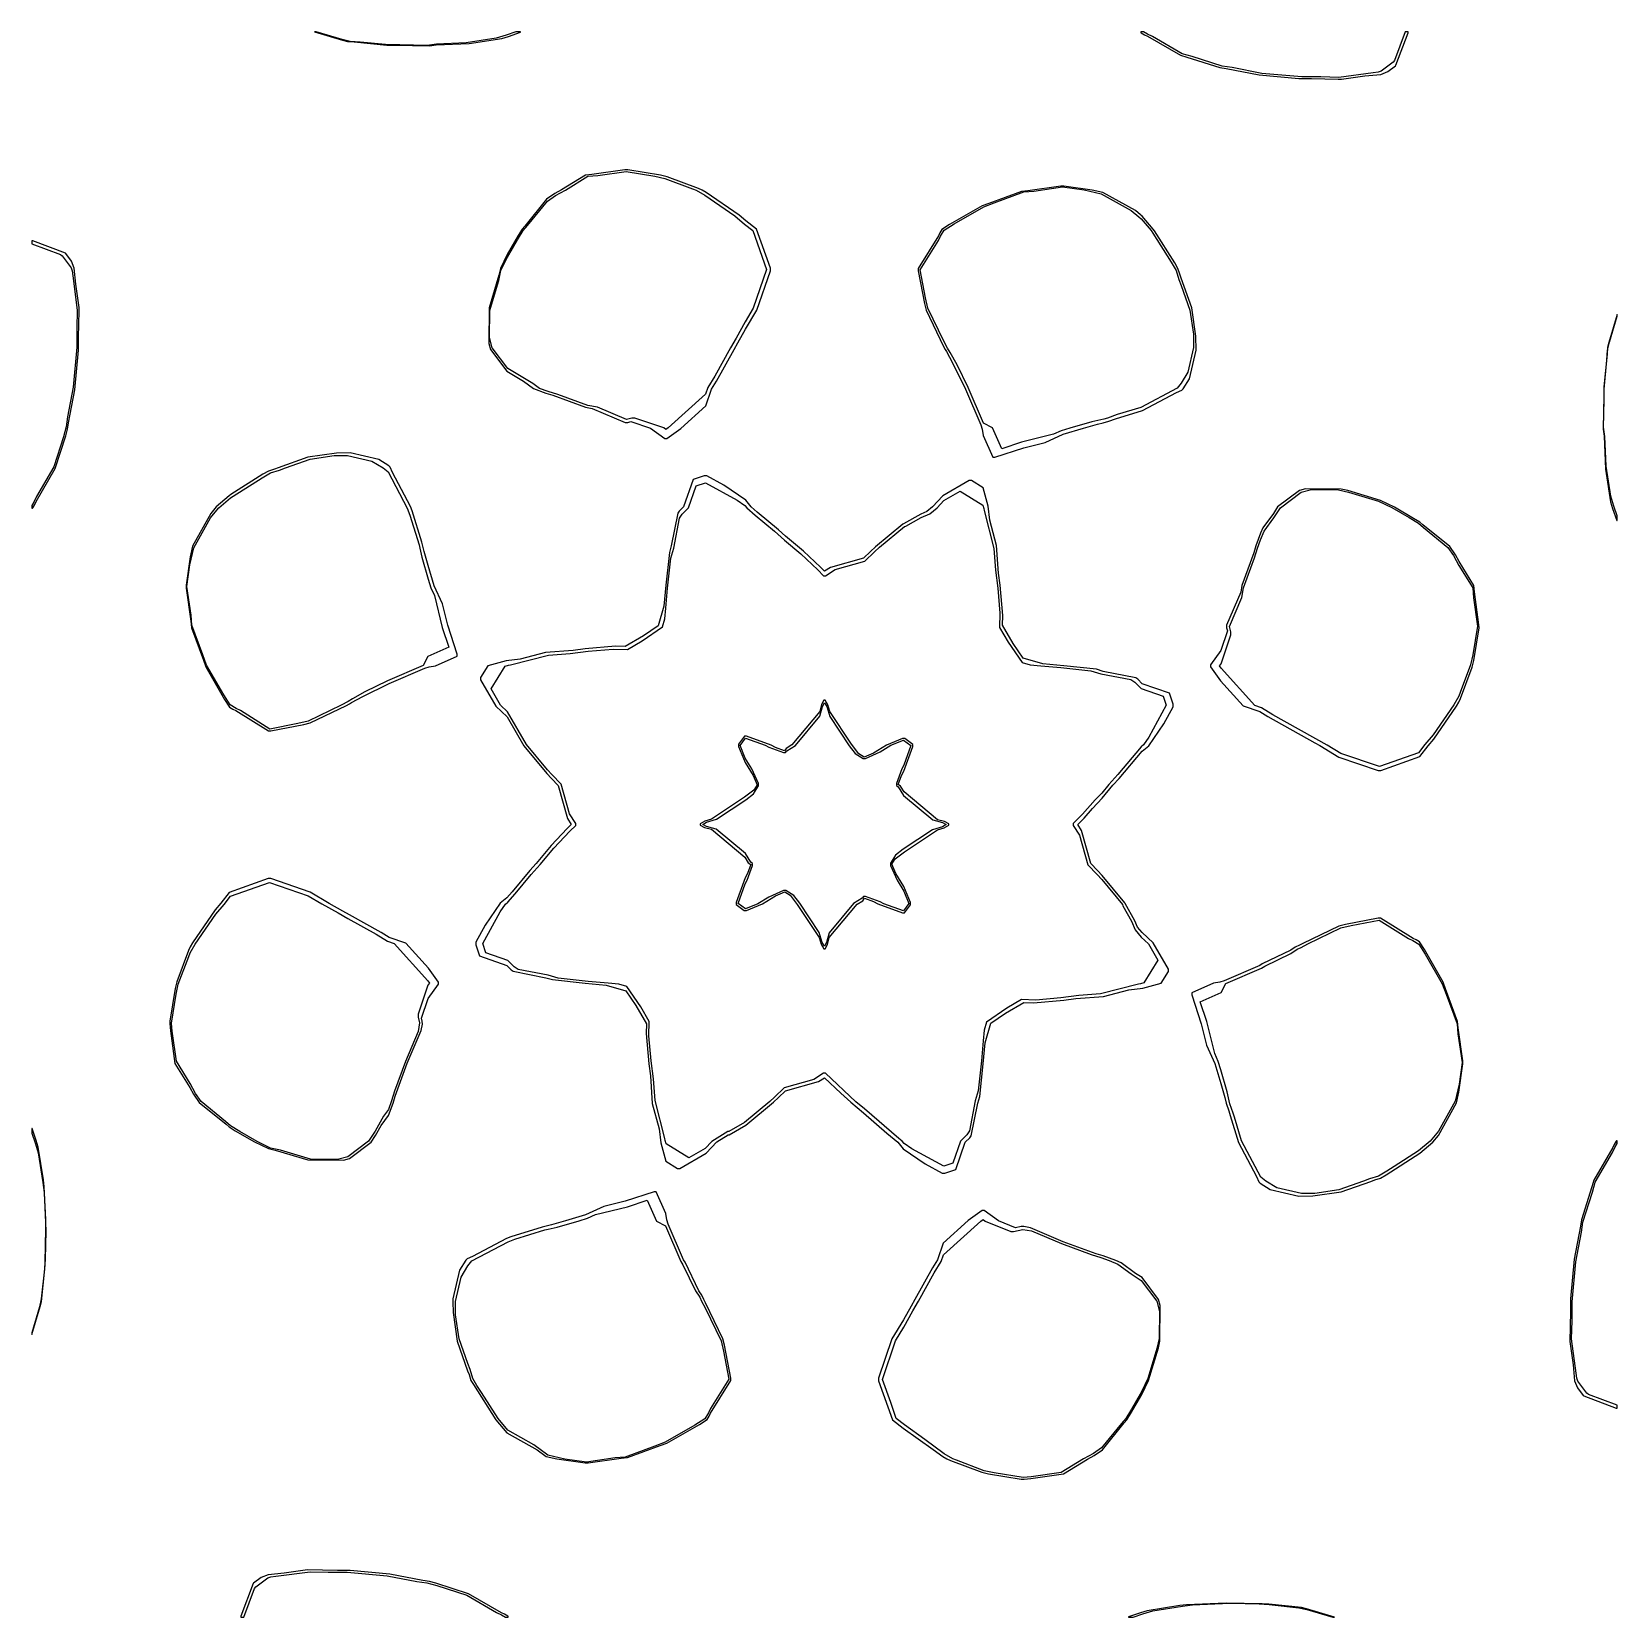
# Model space of a CAD drawing. Extents: x 65 to 85, y 65 to 85.
import ezdxf

# ---------------------------------------------------------------- set-up
doc = ezdxf.new("R2010")
doc.units = 0

msp = doc.modelspace()

# ---------------------------------------------------------------- linework, layer by layer
for points in [[(68.567, 84.996), (68.919, 84.892), (68.983, 84.876), (69.067, 84.87), (69.481, 84.828), (69.589, 84.831), (70.019, 84.822), (70.103, 84.833), (70.518, 84.851), (70.93, 84.915), (71.013, 84.94), (71.166, 84.995), (71.166, 84.999), (71.106, 84.999), (70.987, 84.956), (70.86, 84.918), (70.482, 84.859), (70.107, 84.843), (69.987, 84.827), (69.645, 84.835), (69.509, 84.832), (69.143, 84.869), (69.017, 84.877), (68.917, 84.902), (68.587, 84.999), (68.567, 84.999), (68.567, 84.996)], [(78.988, 84.999), (78.988, 84.99), (78.992, 84.986), (79.034, 84.961), (79.075, 84.941), (79.488, 84.703), (79.571, 84.68), (79.985, 84.546), (80.068, 84.534), (80.483, 84.455), (80.981, 84.41), (81.144, 84.41), (81.48, 84.402), (81.519, 84.402), (81.816, 84.441), (82.015, 84.461), (82.106, 84.498), (82.203, 84.57), (82.206, 84.575), (82.36, 84.984), (82.36, 84.999), (82.325, 84.999), (82.188, 84.635), (82.174, 84.616), (82.019, 84.502), (81.985, 84.488), (81.921, 84.481), (81.487, 84.423), (81.26, 84.429), (81.019, 84.429), (80.517, 84.474), (80.142, 84.546), (80.015, 84.564), (79.639, 84.687), (79.512, 84.721), (79.135, 84.939), (79.075, 84.967), (79.022, 84.999), (78.988, 84.999)], [(70.787, 80.989), (70.994, 80.716), (71.204, 80.591), (71.33, 80.499), (71.487, 80.441), (71.572, 80.415), (71.985, 80.262), (72.071, 80.248), (72.484, 80.072), (72.518, 80.072), (72.558, 80.082), (72.805, 79.999), (72.987, 79.87), (73.013, 79.87), (73.187, 79.996), (73.502, 80.279), (73.574, 80.489), (73.637, 80.59), (73.859, 80.99), (73.908, 81.075), (74.002, 81.247), (74.148, 81.489), (74.318, 81.983), (74.318, 82.016), (74.144, 82.507), (74.007, 82.615), (73.922, 82.685), (73.509, 82.971), (73.455, 83.001), (73.409, 83.02), (73.014, 83.17), (72.931, 83.188), (72.518, 83.255), (72.481, 83.255), (72.067, 83.198), (71.987, 83.191), (71.683, 83.004), (71.599, 82.958), (71.494, 82.885), (71.221, 82.547), (71.185, 82.507), (71.138, 82.43), (70.998, 82.19), (70.912, 82.013), (70.894, 81.93), (70.771, 81.517), (70.767, 81.067), (70.787, 80.989)], [(70.891, 81.86), (70.919, 81.987), (71.001, 82.156), (71.129, 82.375), (71.201, 82.493), (71.256, 82.554), (71.506, 82.863), (71.606, 82.933), (71.732, 83.002), (72.013, 83.175), (72.143, 83.187), (72.498, 83.235), (72.859, 83.177), (72.986, 83.149), (73.336, 83.017), (73.38, 82.999), (73.491, 82.937), (73.868, 82.676), (73.993, 82.572), (74.094, 82.493), (74.27, 82), (74.102, 81.511), (73.998, 81.339), (73.886, 81.135), (73.814, 81.01), (73.617, 80.655), (73.527, 80.511), (73.498, 80.426), (73.029, 80.004), (73, 79.982), (72.973, 80.001), (72.606, 80.124), (72.572, 80.124), (72.504, 80.108), (72.139, 80.264), (72.015, 80.284), (71.638, 80.423), (71.513, 80.462), (71.405, 80.501), (71.321, 80.563), (71.006, 80.751), (70.809, 81.011), (70.776, 81.141), (70.779, 81.483), (70.891, 81.86)], [(76.18, 81.982), (76.263, 81.569), (76.281, 81.487), (76.5, 81.029), (76.521, 80.991), (76.538, 80.964), (76.616, 80.824), (76.777, 80.489), (76.97, 80.039), (76.989, 79.985), (77, 79.906), (77.124, 79.632), (77.148, 79.632), (77.514, 79.751), (77.785, 79.819), (78.012, 79.922), (78.266, 80), (78.442, 80.05), (78.515, 80.065), (78.588, 80.085), (78.671, 80.115), (79.012, 80.221), (79.439, 80.447), (79.508, 80.479), (79.523, 80.493), (79.602, 80.621), (79.686, 80.982), (79.683, 81.157), (79.631, 81.515), (79.5, 81.89), (79.48, 81.939), (79.458, 82.012), (79.417, 82.084), (79.161, 82.486), (79.146, 82.507), (79.005, 82.674), (78.987, 82.691), (78.923, 82.742), (78.512, 82.971), (78.375, 83.002), (78.019, 83.052), (77.981, 83.052), (77.564, 82.991), (77.484, 82.984), (77.073, 82.834), (76.989, 82.802), (76.577, 82.567), (76.481, 82.505), (76.453, 82.462), (76.437, 82.425), (76.18, 82.014), (76.18, 81.982)], [(76.437, 82.365), (76.461, 82.419), (76.509, 82.495), (76.634, 82.577), (77.011, 82.792), (77.138, 82.84), (77.515, 82.979), (77.64, 82.989), (78, 83.041), (78.276, 83.003), (78.488, 82.955), (78.867, 82.744), (78.965, 82.664), (78.995, 82.637), (79.118, 82.493), (79.141, 82.459), (79.373, 82.094), (79.434, 81.988), (79.468, 81.872), (79.499, 81.797), (79.608, 81.485), (79.652, 81.185), (79.655, 81.015), (79.584, 80.707), (79.497, 80.566), (79.446, 80.503), (78.988, 80.261), (78.693, 80.169), (78.57, 80.125), (78.523, 80.113), (78.485, 80.102), (78.371, 80.078), (78.096, 80), (77.987, 79.966), (77.887, 79.921), (77.486, 79.821), (77.238, 79.74), (77.117, 80.004), (77.004, 80.061), (76.811, 80.511), (76.673, 80.797), (76.586, 80.954), (76.55, 81.009), (76.504, 81.095), (76.304, 81.513), (76.275, 81.641), (76.205, 81.994), (76.437, 82.365)], [(65.01, 78.988), (65.014, 78.992), (65.039, 79.034), (65.059, 79.075), (65.297, 79.489), (65.431, 79.901), (65.454, 79.984), (65.466, 80.068), (65.545, 80.483), (65.59, 80.981), (65.59, 81.144), (65.598, 81.48), (65.598, 81.519), (65.558, 81.816), (65.538, 82.015), (65.502, 82.106), (65.43, 82.202), (65.425, 82.206), (65.016, 82.36), (65.001, 82.36), (65.001, 82.325), (65.365, 82.188), (65.384, 82.174), (65.498, 82.019), (65.512, 81.985), (65.519, 81.921), (65.576, 81.487), (65.571, 81.26), (65.571, 81.019), (65.525, 80.517), (65.454, 80.142), (65.436, 80.016), (65.401, 79.889), (65.278, 79.511), (65.061, 79.135), (65.033, 79.075), (65.001, 79.022), (65.001, 78.988), (65.01, 78.988)], [(84.833, 79.897), (84.851, 79.482), (84.915, 79.07), (84.94, 78.987), (84.995, 78.834), (84.999, 78.834), (84.999, 78.894), (84.956, 79.013), (84.918, 79.14), (84.859, 79.518), (84.843, 79.893), (84.827, 80.013), (84.835, 80.355), (84.832, 80.49), (84.869, 80.857), (84.877, 80.983), (84.902, 81.082), (84.999, 81.413), (84.999, 81.433), (84.996, 81.433), (84.892, 81.08), (84.876, 81.017), (84.87, 80.933), (84.828, 80.519), (84.831, 80.411), (84.822, 79.988), (84.833, 79.897)], [(67.009, 77.564), (67.016, 77.482), (67.166, 77.072), (67.198, 76.989), (67.433, 76.576), (67.495, 76.481), (67.538, 76.453), (67.575, 76.437), (67.986, 76.18), (68.018, 76.18), (68.431, 76.263), (68.513, 76.281), (68.97, 76.5), (69.009, 76.521), (69.035, 76.538), (69.176, 76.616), (69.511, 76.777), (69.961, 76.97), (70.015, 76.99), (70.094, 77), (70.368, 77.124), (70.368, 77.148), (70.248, 77.514), (70.18, 77.785), (70.078, 78.012), (70, 78.265), (69.95, 78.442), (69.923, 78.561), (69.8, 78.956), (69.779, 79.011), (69.553, 79.438), (69.521, 79.508), (69.507, 79.523), (69.379, 79.602), (69.018, 79.686), (68.843, 79.683), (68.485, 79.631), (68.11, 79.5), (68.061, 79.48), (67.988, 79.458), (67.916, 79.417), (67.514, 79.161), (67.493, 79.147), (67.326, 79.005), (67.309, 78.987), (67.258, 78.923), (67.029, 78.512), (66.998, 78.375), (66.948, 78.019), (66.948, 77.981), (67.009, 77.564)], [(67.045, 78.488), (67.256, 78.867), (67.335, 78.965), (67.363, 78.995), (67.507, 79.118), (67.541, 79.141), (67.906, 79.373), (68.012, 79.434), (68.128, 79.468), (68.203, 79.5), (68.515, 79.608), (68.814, 79.652), (68.985, 79.655), (69.292, 79.584), (69.434, 79.497), (69.496, 79.446), (69.738, 78.989), (69.771, 78.903), (69.888, 78.527), (69.898, 78.485), (69.922, 78.371), (70, 78.096), (70.034, 77.987), (70.079, 77.887), (70.179, 77.486), (70.26, 77.238), (69.995, 77.118), (69.939, 77.004), (69.489, 76.811), (69.203, 76.673), (69.046, 76.586), (68.991, 76.55), (68.905, 76.504), (68.487, 76.304), (68.359, 76.275), (68.006, 76.204), (67.635, 76.437), (67.581, 76.461), (67.505, 76.509), (67.423, 76.634), (67.207, 77.011), (67.159, 77.138), (67.021, 77.515), (67.011, 77.64), (66.958, 78), (66.997, 78.276), (67.045, 78.488)], [(70.992, 73.223), (71.047, 73.167), (71.073, 73.15), (71.485, 73.068), (71.569, 73.043), (71.982, 72.999), (72.248, 72.973), (72.493, 72.902), (72.62, 72.716), (72.754, 72.487), (72.752, 72.363), (72.784, 71.982), (72.804, 71.829), (72.828, 71.483), (72.913, 71.161), (72.935, 70.984), (72.998, 70.754), (73.146, 70.661), (73.174, 70.661), (73.507, 70.856), (73.64, 70.996), (73.786, 71.084), (73.797, 71.087), (74.008, 71.209), (74.356, 71.498), (74.421, 71.555), (74.509, 71.641), (74.926, 71.758), (74.999, 71.806), (75.207, 71.613), (75.331, 71.496), (75.493, 71.362), (75.787, 71.108), (75.923, 70.995), (75.994, 70.909), (76.268, 70.721), (76.485, 70.601), (76.516, 70.601), (76.656, 70.65), (76.776, 70.992), (76.833, 71.047), (76.849, 71.073), (76.932, 71.485), (76.957, 71.569), (77.001, 71.982), (77.026, 72.248), (77.097, 72.493), (77.284, 72.62), (77.513, 72.754), (77.637, 72.752), (78.018, 72.784), (78.171, 72.804), (78.517, 72.829), (78.839, 72.913), (79.016, 72.935), (79.246, 72.998), (79.339, 73.146), (79.338, 73.174), (79.144, 73.507), (79.005, 73.639), (78.947, 73.707), (78.916, 73.786), (78.791, 74.004), (78.789, 74.01), (78.502, 74.356), (78.445, 74.421), (78.359, 74.509), (78.242, 74.926), (78.194, 74.999), (78.274, 75.079), (78.382, 75.201), (78.504, 75.331), (78.638, 75.494), (78.715, 75.579), (79.005, 75.923), (79.091, 75.994), (79.279, 76.268), (79.399, 76.485), (79.398, 76.516), (79.35, 76.656), (79.008, 76.776), (78.953, 76.833), (78.927, 76.849), (78.515, 76.931), (78.431, 76.957), (78.018, 77.001), (77.752, 77.026), (77.507, 77.097), (77.379, 77.284), (77.246, 77.512), (77.248, 77.637), (77.216, 78.018), (77.196, 78.171), (77.171, 78.517), (77.087, 78.839), (77.065, 79.016), (77.002, 79.246), (76.854, 79.339), (76.825, 79.339), (76.493, 79.144), (76.361, 79.005), (76.292, 78.947), (76.214, 78.916), (75.996, 78.791), (75.99, 78.789), (75.644, 78.502), (75.579, 78.445), (75.491, 78.359), (75.074, 78.242), (75.001, 78.194), (74.951, 78.246), (74.737, 78.447), (74.506, 78.638), (74.421, 78.715), (74.15, 78.94), (74.076, 79.005), (74.006, 79.091), (73.732, 79.279), (73.515, 79.399), (73.483, 79.398), (73.343, 79.35), (73.223, 79.008), (73.167, 78.953), (73.15, 78.927), (73.068, 78.515), (73.043, 78.431), (72.999, 78.018), (72.973, 77.752), (72.902, 77.507), (72.716, 77.379), (72.487, 77.246), (72.363, 77.248), (71.982, 77.216), (71.829, 77.196), (71.483, 77.171), (71.161, 77.087), (70.984, 77.065), (70.754, 77.002), (70.661, 76.854), (70.661, 76.825), (70.856, 76.493), (70.996, 76.359), (71.209, 75.992), (71.498, 75.644), (71.555, 75.579), (71.641, 75.491), (71.758, 75.074), (71.806, 75.001), (71.754, 74.951), (71.552, 74.737), (71.362, 74.506), (71.285, 74.421), (71.06, 74.15), (70.995, 74.076), (70.909, 74.006), (70.721, 73.732), (70.601, 73.515), (70.601, 73.483), (70.65, 73.343), (70.992, 73.223)], [(70.911, 73.9), (70.976, 73.994), (71.005, 74.019), (71.098, 74.124), (71.301, 74.369), (71.415, 74.494), (71.588, 74.703), (71.787, 74.915), (71.863, 74.989), (71.863, 75.014), (71.782, 75.136), (71.677, 75.509), (71.559, 75.631), (71.507, 75.69), (71.243, 76.008), (71.003, 76.423), (70.915, 76.507), (70.794, 76.713), (70.973, 76.998), (71.016, 77.01), (71.041, 77.013), (71.517, 77.137), (71.793, 77.157), (72.018, 77.186), (72.336, 77.213), (72.515, 77.209), (72.699, 77.317), (72.957, 77.493), (72.986, 77.595), (72.999, 77.728), (73.02, 77.982), (73.06, 78.359), (73.098, 78.485), (73.173, 78.863), (73.206, 78.914), (73.284, 78.992), (73.382, 79.27), (73.497, 79.31), (73.9, 79.089), (73.994, 79.024), (74.019, 78.995), (74.124, 78.902), (74.369, 78.698), (74.494, 78.585), (74.703, 78.412), (74.915, 78.213), (74.989, 78.137), (75.014, 78.137), (75.136, 78.217), (75.509, 78.322), (75.631, 78.441), (75.694, 78.496), (76.01, 78.758), (76.024, 78.762), (76.219, 78.874), (76.33, 78.917), (76.422, 78.995), (76.507, 79.085), (76.713, 79.206), (76.998, 79.027), (77.01, 78.984), (77.013, 78.959), (77.137, 78.483), (77.157, 78.207), (77.186, 77.982), (77.213, 77.664), (77.209, 77.485), (77.317, 77.301), (77.493, 77.043), (77.595, 77.013), (77.728, 77.001), (77.982, 76.98), (78.359, 76.94), (78.485, 76.902), (78.863, 76.827), (78.914, 76.794), (78.992, 76.715), (79.27, 76.617), (79.31, 76.503), (79.089, 76.1), (79.024, 76.006), (78.995, 75.981), (78.698, 75.631), (78.585, 75.506), (78.496, 75.397), (78.414, 75.311), (78.255, 75.131), (78.137, 75.011), (78.137, 74.986), (78.217, 74.864), (78.322, 74.491), (78.441, 74.369), (78.496, 74.305), (78.758, 73.99), (78.762, 73.976), (78.874, 73.781), (78.917, 73.67), (78.995, 73.578), (79.085, 73.493), (79.206, 73.287), (79.027, 73.002), (78.984, 72.99), (78.959, 72.987), (78.483, 72.863), (78.207, 72.843), (77.982, 72.813), (77.664, 72.786), (77.485, 72.791), (77.301, 72.683), (77.043, 72.507), (77.013, 72.405), (77.001, 72.272), (76.98, 72.018), (76.94, 71.641), (76.902, 71.515), (76.827, 71.137), (76.794, 71.085), (76.715, 71.008), (76.617, 70.729), (76.503, 70.689), (76.1, 70.911), (76.006, 70.976), (75.981, 71.005), (75.938, 71.041), (75.506, 71.415), (75.397, 71.504), (75.012, 71.863), (74.986, 71.863), (74.864, 71.782), (74.491, 71.677), (74.369, 71.559), (74.309, 71.507), (73.992, 71.243), (73.795, 71.13), (73.781, 71.126), (73.577, 71.003), (73.493, 70.915), (73.287, 70.794), (73.002, 70.973), (72.99, 71.016), (72.987, 71.041), (72.863, 71.517), (72.843, 71.793), (72.813, 72.018), (72.786, 72.336), (72.79, 72.514), (72.683, 72.699), (72.507, 72.957), (72.405, 72.986), (72.272, 72.999), (72.018, 73.02), (71.641, 73.06), (71.515, 73.098), (71.137, 73.173), (71.085, 73.206), (71.008, 73.284), (70.729, 73.382), (70.689, 73.497), (70.911, 73.9)], [(79.87, 76.987), (79.996, 76.812), (80.279, 76.498), (80.489, 76.426), (80.59, 76.363), (81.185, 76.032), (81.247, 75.998), (81.489, 75.851), (81.983, 75.682), (82.016, 75.682), (82.507, 75.856), (82.615, 75.993), (82.685, 76.078), (82.971, 76.491), (83.001, 76.544), (83.02, 76.591), (83.17, 76.986), (83.188, 77.069), (83.255, 77.482), (83.254, 77.519), (83.198, 77.933), (83.191, 78.013), (83.004, 78.317), (82.958, 78.401), (82.885, 78.505), (82.547, 78.778), (82.507, 78.814), (82.43, 78.861), (82.19, 79.001), (82.012, 79.088), (81.6, 79.211), (81.518, 79.229), (81.067, 79.232), (80.989, 79.212), (80.715, 79.006), (80.662, 78.923), (80.529, 78.741), (80.499, 78.673), (80.441, 78.513), (80.415, 78.428), (80.262, 78.015), (80.249, 77.929), (80.072, 77.516), (80.072, 77.482), (80.082, 77.441), (79.999, 77.195), (79.87, 77.013), (79.87, 76.987)], [(80.001, 77.026), (80.124, 77.394), (80.124, 77.428), (80.109, 77.496), (80.264, 77.861), (80.284, 77.985), (80.423, 78.362), (80.462, 78.487), (80.5, 78.592), (80.546, 78.7), (80.669, 78.867), (80.751, 78.994), (81.011, 79.19), (81.141, 79.224), (81.482, 79.221), (81.61, 79.193), (81.988, 79.08), (82.156, 78.998), (82.375, 78.871), (82.493, 78.799), (82.554, 78.744), (82.863, 78.494), (82.933, 78.394), (83.002, 78.268), (83.175, 77.987), (83.187, 77.857), (83.235, 77.502), (83.177, 77.141), (83.149, 77.014), (83.017, 76.664), (82.999, 76.62), (82.937, 76.509), (82.676, 76.132), (82.572, 76.007), (82.493, 75.905), (82, 75.73), (81.511, 75.897), (81.339, 76.002), (80.655, 76.382), (80.511, 76.473), (80.426, 76.502), (80.004, 76.971), (79.982, 77), (80.001, 77.026)], [(73.431, 74.993), (73.488, 74.964), (73.575, 74.939), (73.996, 74.59), (74.039, 74.517), (74.069, 74.496), (74.028, 74.382), (73.999, 74.326), (73.886, 74.016), (73.886, 73.991), (73.987, 73.916), (74.016, 73.916), (74.217, 73.999), (74.38, 74.099), (74.498, 74.152), (74.569, 74.108), (74.655, 73.992), (74.932, 73.574), (74.957, 73.489), (74.992, 73.431), (75.007, 73.431), (75.036, 73.488), (75.06, 73.575), (75.41, 73.996), (75.483, 74.039), (75.504, 74.069), (75.618, 74.028), (75.674, 73.999), (75.984, 73.886), (76.009, 73.886), (76.083, 73.987), (76.083, 74.016), (76.001, 74.217), (75.901, 74.38), (75.848, 74.498), (75.891, 74.569), (76.008, 74.655), (76.426, 74.932), (76.511, 74.957), (76.569, 74.992), (76.569, 75.007), (76.512, 75.036), (76.425, 75.06), (76.004, 75.41), (75.96, 75.483), (75.93, 75.504), (75.972, 75.618), (76.001, 75.674), (76.113, 75.984), (76.113, 76.009), (76.013, 76.083), (75.984, 76.083), (75.783, 76.001), (75.62, 75.901), (75.502, 75.848), (75.431, 75.891), (75.341, 76.013), (75.068, 76.426), (75.043, 76.511), (75.008, 76.569), (74.993, 76.569), (74.964, 76.512), (74.939, 76.425), (74.59, 76.004), (74.517, 75.96), (74.496, 75.93), (74.381, 75.972), (74.326, 76.001), (74.016, 76.113), (73.991, 76.113), (73.916, 76.013), (73.916, 75.984), (73.999, 75.783), (74.099, 75.62), (74.152, 75.502), (74.108, 75.431), (73.992, 75.344), (73.574, 75.068), (73.489, 75.043), (73.431, 75.008), (73.431, 74.993)], [(73.464, 75.001), (73.511, 75.029), (73.636, 75.066), (74.008, 75.312), (74.106, 75.385), (74.168, 75.486), (74.168, 75.516), (74.085, 75.701), (74.001, 75.838), (73.936, 75.997), (74.004, 76.089), (74.25, 75.999), (74.297, 75.975), (74.484, 75.908), (74.509, 75.908), (74.525, 75.931), (74.634, 75.996), (74.941, 76.365), (74.975, 76.488), (75, 76.536), (75.001, 76.536), (75.029, 76.488), (75.066, 76.364), (75.312, 75.992), (75.385, 75.894), (75.486, 75.832), (75.516, 75.832), (75.701, 75.915), (75.838, 75.999), (75.997, 76.064), (76.089, 75.996), (75.999, 75.749), (75.975, 75.703), (75.908, 75.516), (75.908, 75.491), (75.931, 75.474), (75.996, 75.365), (76.365, 75.059), (76.488, 75.025), (76.536, 75), (76.536, 74.999), (76.489, 74.97), (76.364, 74.934), (75.992, 74.688), (75.894, 74.615), (75.832, 74.514), (75.832, 74.484), (75.915, 74.298), (75.999, 74.161), (76.064, 74.003), (75.996, 73.911), (75.749, 74.001), (75.703, 74.024), (75.516, 74.092), (75.491, 74.092), (75.475, 74.069), (75.365, 74.004), (75.059, 73.635), (75.025, 73.512), (75, 73.464), (74.999, 73.464), (74.97, 73.511), (74.934, 73.636), (74.688, 74.008), (74.615, 74.106), (74.514, 74.168), (74.484, 74.168), (74.298, 74.085), (74.161, 74.001), (74.003, 73.936), (73.911, 74.004), (74.001, 74.251), (74.024, 74.297), (74.092, 74.484), (74.092, 74.509), (74.069, 74.525), (74.004, 74.634), (73.635, 74.941), (73.512, 74.975), (73.464, 75), (73.464, 75.001)], [(66.753, 72.397), (66.808, 71.987), (66.995, 71.683), (67.042, 71.599), (67.115, 71.494), (67.452, 71.221), (67.493, 71.185), (67.569, 71.138), (67.81, 70.998), (67.987, 70.912), (68.07, 70.894), (68.483, 70.771), (68.932, 70.767), (69.011, 70.787), (69.284, 70.994), (69.337, 71.076), (69.409, 71.204), (69.501, 71.33), (69.559, 71.487), (69.585, 71.572), (69.738, 71.988), (69.915, 72.401), (69.928, 72.482), (69.927, 72.518), (69.918, 72.558), (70.001, 72.804), (70.13, 72.987), (70.13, 73.013), (70.004, 73.187), (69.72, 73.502), (69.511, 73.574), (69.41, 73.637), (69.01, 73.859), (68.925, 73.908), (68.753, 74.002), (68.511, 74.148), (68.017, 74.318), (67.984, 74.318), (67.493, 74.144), (67.385, 74.007), (67.315, 73.922), (67.028, 73.509), (66.999, 73.455), (66.979, 73.409), (66.83, 73.014), (66.812, 72.931), (66.745, 72.518), (66.745, 72.488), (66.753, 72.397)], [(66.764, 72.495), (66.823, 72.859), (66.85, 72.986), (66.983, 73.336), (67.001, 73.38), (67.063, 73.491), (67.324, 73.868), (67.428, 73.993), (67.507, 74.094), (68, 74.27), (68.489, 74.102), (68.66, 73.998), (68.865, 73.886), (68.99, 73.813), (69.345, 73.617), (69.489, 73.527), (69.573, 73.498), (69.996, 73.029), (70.018, 73), (69.999, 72.973), (69.876, 72.606), (69.875, 72.572), (69.893, 72.497), (69.876, 72.389), (69.715, 72.012), (69.577, 71.638), (69.538, 71.513), (69.499, 71.405), (69.437, 71.321), (69.331, 71.134), (69.248, 71.005), (68.989, 70.809), (68.859, 70.776), (68.517, 70.779), (68.14, 70.891), (68.013, 70.919), (67.844, 71.001), (67.625, 71.129), (67.507, 71.201), (67.446, 71.256), (67.137, 71.505), (67.067, 71.606), (66.998, 71.732), (66.825, 72.013), (66.773, 72.393), (66.764, 72.495)], [(79.751, 72.486), (79.819, 72.215), (79.922, 71.987), (80, 71.734), (80.05, 71.557), (80.065, 71.485), (80.099, 71.387), (80.115, 71.328), (80.221, 70.988), (80.447, 70.561), (80.479, 70.492), (80.493, 70.476), (80.621, 70.398), (80.982, 70.314), (81.157, 70.317), (81.515, 70.369), (81.89, 70.499), (81.939, 70.52), (82.012, 70.541), (82.084, 70.583), (82.507, 70.853), (82.674, 70.995), (82.742, 71.077), (82.971, 71.488), (83.002, 71.625), (83.052, 71.981), (83.052, 72.018), (82.991, 72.436), (82.984, 72.515), (82.834, 72.927), (82.802, 73.011), (82.567, 73.422), (82.505, 73.519), (82.462, 73.546), (82.425, 73.563), (82.014, 73.82), (81.982, 73.82), (81.569, 73.737), (81.487, 73.719), (81.032, 73.501), (80.99, 73.478), (80.938, 73.453), (80.882, 73.416), (80.519, 73.242), (80.49, 73.223), (80.039, 73.03), (79.985, 73.01), (79.906, 72.999), (79.632, 72.876), (79.632, 72.852), (79.751, 72.486)], [(79.74, 72.762), (80.004, 72.882), (80.061, 72.996), (80.51, 73.188), (80.552, 73.215), (80.88, 73.373), (80.962, 73.426), (81.01, 73.45), (81.095, 73.496), (81.513, 73.696), (81.641, 73.725), (81.994, 73.795), (82.365, 73.563), (82.419, 73.539), (82.495, 73.491), (82.577, 73.366), (82.792, 72.989), (82.84, 72.862), (82.979, 72.484), (82.988, 72.36), (83.041, 72), (83.003, 71.723), (82.955, 71.512), (82.744, 71.133), (82.637, 71.005), (82.493, 70.882), (82.184, 70.686), (82.094, 70.627), (81.988, 70.566), (81.872, 70.531), (81.797, 70.5), (81.485, 70.392), (81.185, 70.348), (81.015, 70.344), (80.707, 70.416), (80.566, 70.503), (80.503, 70.554), (80.261, 71.012), (80.169, 71.308), (80.156, 71.358), (80.114, 71.476), (80.102, 71.515), (80.077, 71.628), (80, 71.904), (79.966, 72.012), (79.921, 72.113), (79.821, 72.514), (79.74, 72.762)], [(65.001, 68.567), (65.004, 68.567), (65.108, 68.919), (65.124, 68.984), (65.166, 69.397), (65.171, 69.481), (65.18, 69.895), (65.178, 70.019), (65.16, 70.432), (65.148, 70.517), (65.084, 70.93), (65.059, 71.013), (65.005, 71.166), (65.001, 71.166), (65.001, 71.106), (65.044, 70.987), (65.082, 70.86), (65.14, 70.483), (65.157, 70.357), (65.173, 69.981), (65.177, 69.871), (65.169, 69.519), (65.161, 69.393), (65.122, 69.016), (65.098, 68.918), (65.001, 68.587), (65.001, 68.567)], [(84.441, 68.184), (84.461, 67.985), (84.498, 67.894), (84.57, 67.797), (84.575, 67.794), (84.984, 67.64), (84.999, 67.64), (84.999, 67.675), (84.635, 67.812), (84.616, 67.826), (84.501, 67.98), (84.488, 68.015), (84.481, 68.079), (84.423, 68.513), (84.429, 68.74), (84.429, 68.981), (84.475, 69.483), (84.546, 69.858), (84.564, 69.985), (84.687, 70.361), (84.721, 70.488), (84.939, 70.865), (84.967, 70.925), (84.999, 70.977), (84.999, 71.012), (84.989, 71.012), (84.986, 71.007), (84.961, 70.966), (84.941, 70.925), (84.703, 70.512), (84.68, 70.429), (84.546, 70.015), (84.534, 69.932), (84.455, 69.517), (84.41, 69.019), (84.41, 68.856), (84.402, 68.481), (84.441, 68.184)], [(70.316, 68.843), (70.369, 68.485), (70.499, 68.11), (70.52, 68.061), (70.541, 67.988), (70.572, 67.936), (70.853, 67.492), (70.993, 67.327), (71.377, 67.111), (71.489, 67.028), (71.625, 66.998), (71.981, 66.948), (72.018, 66.948), (72.436, 67.009), (72.515, 67.015), (72.928, 67.166), (73.011, 67.198), (73.424, 67.433), (73.519, 67.495), (73.546, 67.538), (73.563, 67.575), (73.82, 67.986), (73.82, 68.018), (73.737, 68.431), (73.719, 68.513), (73.501, 68.968), (73.478, 69.01), (73.453, 69.062), (73.416, 69.118), (73.242, 69.48), (73.223, 69.51), (73.03, 69.961), (73.01, 70.015), (72.999, 70.094), (72.875, 70.368), (72.852, 70.368), (72.486, 70.248), (72.215, 70.18), (71.987, 70.078), (71.734, 70), (71.557, 69.95), (71.439, 69.923), (71.044, 69.8), (70.989, 69.779), (70.561, 69.553), (70.492, 69.521), (70.476, 69.507), (70.398, 69.379), (70.314, 69.018), (70.314, 68.98), (70.316, 68.843)], [(70.344, 68.985), (70.416, 69.292), (70.503, 69.434), (70.554, 69.496), (71.011, 69.738), (71.096, 69.771), (71.472, 69.888), (71.515, 69.898), (71.628, 69.922), (71.904, 70), (72.012, 70.034), (72.113, 70.079), (72.514, 70.179), (72.762, 70.26), (72.882, 69.995), (72.996, 69.939), (73.188, 69.49), (73.215, 69.447), (73.373, 69.12), (73.426, 69.038), (73.45, 68.99), (73.496, 68.905), (73.696, 68.487), (73.725, 68.359), (73.795, 68.006), (73.563, 67.635), (73.539, 67.581), (73.491, 67.505), (73.366, 67.423), (72.989, 67.208), (72.862, 67.159), (72.484, 67.021), (72.36, 67.011), (72, 66.958), (71.723, 66.997), (71.511, 67.045), (71.334, 67.177), (71.006, 67.361), (70.882, 67.507), (70.673, 67.838), (70.617, 67.924), (70.566, 68.011), (70.531, 68.128), (70.5, 68.203), (70.392, 68.515), (70.348, 68.814), (70.344, 68.985)], [(75.682, 67.983), (75.856, 67.493), (75.993, 67.385), (76.37, 67.119), (76.491, 67.028), (76.544, 66.999), (76.591, 66.979), (76.986, 66.83), (77.069, 66.812), (77.482, 66.745), (77.519, 66.745), (77.603, 66.753), (78.013, 66.809), (78.317, 66.995), (78.401, 67.042), (78.505, 67.115), (78.778, 67.452), (78.814, 67.493), (78.861, 67.569), (79.001, 67.81), (79.088, 67.988), (79.211, 68.4), (79.229, 68.482), (79.232, 68.932), (79.212, 69.011), (79.005, 69.285), (78.923, 69.337), (78.741, 69.471), (78.673, 69.5), (78.513, 69.559), (78.428, 69.585), (78.012, 69.738), (77.599, 69.915), (77.516, 69.928), (77.48, 69.928), (77.411, 69.912), (77.194, 70.001), (77.013, 70.13), (76.987, 70.13), (76.812, 70.004), (76.498, 69.72), (76.426, 69.511), (76.363, 69.41), (76.141, 69.01), (76.092, 68.925), (75.998, 68.753), (75.851, 68.511), (75.682, 68.017), (75.682, 67.983)], [(75.73, 68), (75.897, 68.489), (76.002, 68.66), (76.114, 68.865), (76.186, 68.99), (76.382, 69.345), (76.473, 69.489), (76.502, 69.573), (76.971, 69.996), (77, 70.018), (77.027, 69.998), (77.349, 69.867), (77.382, 69.867), (77.5, 69.893), (77.611, 69.875), (77.988, 69.715), (78.362, 69.577), (78.487, 69.538), (78.592, 69.499), (78.7, 69.453), (78.867, 69.331), (78.994, 69.248), (79.19, 68.989), (79.224, 68.859), (79.221, 68.518), (79.193, 68.39), (79.08, 68.012), (78.998, 67.844), (78.871, 67.625), (78.799, 67.507), (78.744, 67.446), (78.494, 67.137), (78.394, 67.067), (78.268, 66.998), (77.987, 66.825), (77.607, 66.773), (77.505, 66.764), (77.141, 66.823), (77.014, 66.85), (76.664, 66.983), (76.62, 67.001), (76.508, 67.063), (76.265, 67.245), (76.007, 67.427), (75.905, 67.507), (75.835, 67.708), (75.73, 68)], [(67.675, 65.001), (67.812, 65.365), (67.826, 65.384), (67.98, 65.498), (68.015, 65.512), (68.079, 65.519), (68.513, 65.576), (68.74, 65.571), (68.981, 65.571), (69.483, 65.525), (69.858, 65.454), (69.984, 65.436), (70.111, 65.401), (70.489, 65.278), (70.865, 65.061), (70.925, 65.033), (70.977, 65.001), (71.012, 65.001), (71.011, 65.01), (71.007, 65.014), (70.966, 65.039), (70.925, 65.058), (70.511, 65.297), (70.099, 65.431), (70.016, 65.454), (69.932, 65.466), (69.517, 65.544), (69.019, 65.59), (68.856, 65.59), (68.481, 65.598), (68.184, 65.558), (67.985, 65.538), (67.894, 65.502), (67.797, 65.43), (67.794, 65.425), (67.64, 65.016), (67.64, 65.001), (67.675, 65.001)], [(78.834, 65.001), (78.894, 65.001), (79.013, 65.044), (79.14, 65.082), (79.517, 65.14), (79.643, 65.157), (80.019, 65.173), (80.129, 65.177), (80.481, 65.169), (80.607, 65.161), (80.983, 65.122), (81.082, 65.098), (81.413, 65.001), (81.433, 65.001), (81.433, 65.004), (81.08, 65.108), (81.016, 65.124), (80.603, 65.166), (80.519, 65.171), (80.065, 65.18), (79.567, 65.16), (79.483, 65.148), (79.07, 65.084), (78.987, 65.059), (78.834, 65.005), (78.834, 65.001)]]:
    msp.add_lwpolyline(points, close=True)

doc.saveas('drawing.dxf')
